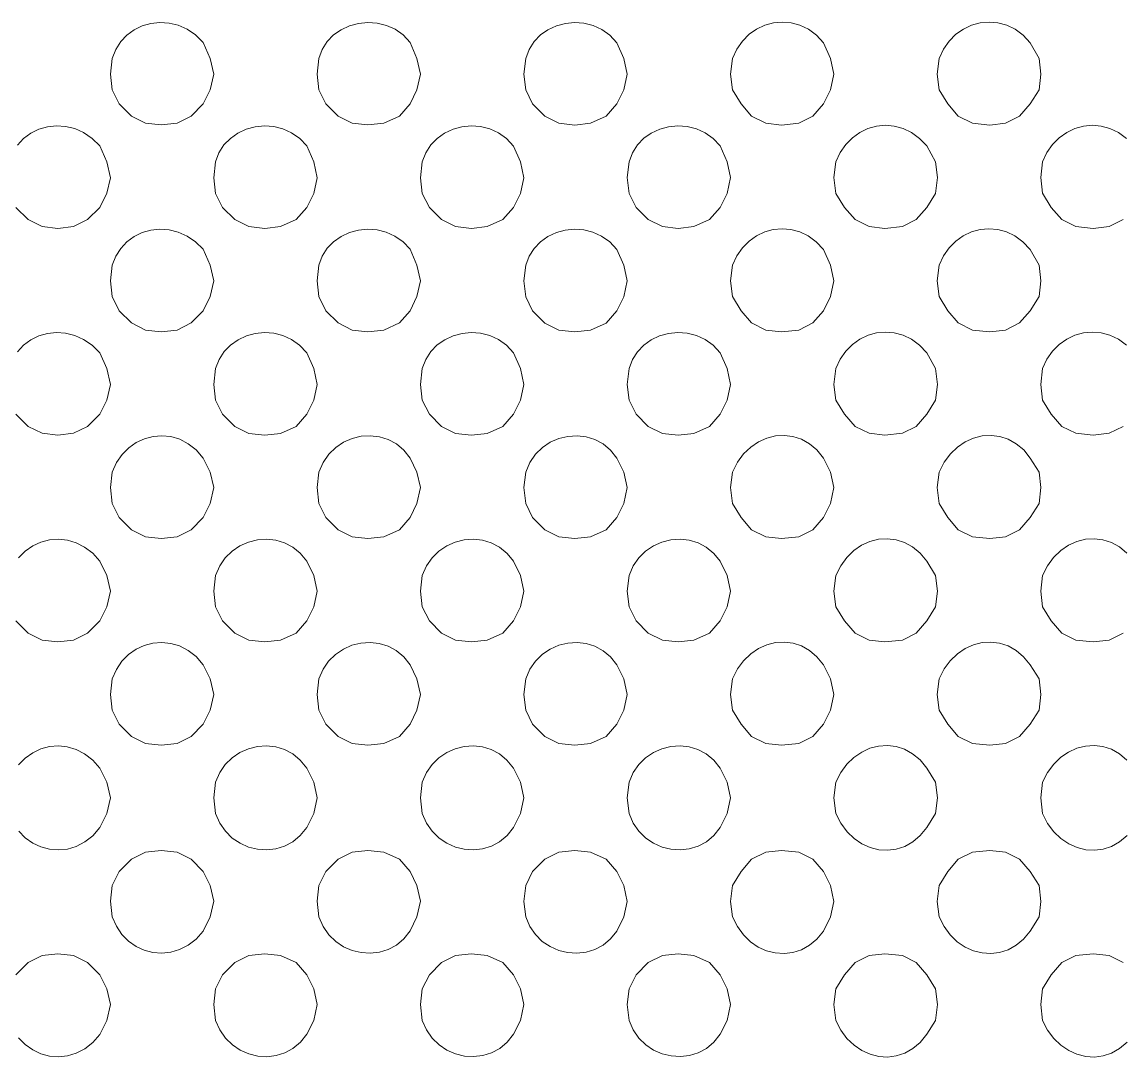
# Model space of a CAD drawing. Extents: x 0 to 248, y -13 to 228.
# Drawn here: x 73.58 to 89.74, y 74.62 to 89.83 of the extents above; entities that cross this region are included whole.
import ezdxf

# ---------------------------------------------------------------- set-up
doc = ezdxf.new("R2010")
doc.units = 0
doc.layers.add('GEOMETRY', color=7, linetype='Continuous')

msp = doc.modelspace()

# ---------------------------------------------------------------- linework, layer by layer
at = {"layer": 'GEOMETRY', "lineweight": 13}
for points in [[(76.4, 89.066), (76.348, 89.298), (76.245, 89.531), (76.131, 89.642), (76.007, 89.727), (75.876, 89.785), (75.741, 89.818), (75.606, 89.827), (75.474, 89.812), (75.347, 89.776), (75.229, 89.719), (75.122, 89.641), (75.031, 89.544), (74.958, 89.429), (74.906, 89.298), (74.88, 89.066), (74.906, 88.836), (75.008, 88.629), (75.189, 88.449), (75.396, 88.345), (75.627, 88.32), (75.859, 88.345), (76.065, 88.449), (76.245, 88.629), (76.348, 88.836), (76.4, 89.066)], [(79.439, 89.066), (79.386, 89.298), (79.284, 89.531), (79.181, 89.642), (79.064, 89.726), (78.936, 89.784), (78.801, 89.817), (78.663, 89.827), (78.526, 89.813), (78.395, 89.777), (78.272, 89.72), (78.161, 89.642), (78.068, 89.545), (77.994, 89.43), (77.945, 89.298), (77.918, 89.066), (77.945, 88.836), (78.047, 88.629), (78.227, 88.449), (78.433, 88.345), (78.666, 88.32), (78.898, 88.345), (79.129, 88.449), (79.284, 88.629), (79.386, 88.836), (79.439, 89.066)], [(82.478, 89.066), (82.425, 89.296), (82.323, 89.529), (82.221, 89.64), (82.104, 89.725), (81.976, 89.784), (81.841, 89.817), (81.703, 89.827), (81.567, 89.813), (81.435, 89.777), (81.312, 89.72), (81.201, 89.642), (81.107, 89.545), (81.033, 89.429), (80.984, 89.296), (80.957, 89.066), (80.984, 88.834), (81.086, 88.629), (81.267, 88.449), (81.473, 88.345), (81.705, 88.318), (81.937, 88.345), (82.168, 88.449), (82.323, 88.629), (82.425, 88.834), (82.478, 89.066)], [(85.516, 89.066), (85.464, 89.298), (85.362, 89.529), (85.257, 89.641), (85.14, 89.726), (85.016, 89.787), (84.887, 89.822), (84.756, 89.833), (84.625, 89.821), (84.499, 89.786), (84.379, 89.73), (84.268, 89.652), (84.17, 89.553), (84.088, 89.435), (84.023, 89.298), (83.996, 89.066), (84.023, 88.834), (84.151, 88.629), (84.305, 88.449), (84.512, 88.345), (84.744, 88.318), (85, 88.345), (85.206, 88.449), (85.362, 88.629), (85.464, 88.834), (85.516, 89.066)], [(88.555, 89.066), (88.53, 89.298), (88.401, 89.529), (88.296, 89.641), (88.179, 89.726), (88.055, 89.787), (87.926, 89.822), (87.795, 89.833), (87.664, 89.821), (87.538, 89.786), (87.418, 89.73), (87.307, 89.652), (87.209, 89.553), (87.127, 89.435), (87.062, 89.298), (87.035, 89.066), (87.062, 88.834), (87.19, 88.629), (87.344, 88.449), (87.55, 88.345), (87.808, 88.318), (88.039, 88.345), (88.245, 88.449), (88.401, 88.629), (88.53, 88.834), (88.555, 89.066)], [(77.919, 87.545), (77.868, 87.778), (77.765, 88.011), (77.662, 88.122), (77.544, 88.205), (77.416, 88.263), (77.282, 88.297), (77.144, 88.306), (77.008, 88.292), (76.876, 88.256), (76.753, 88.199), (76.643, 88.122), (76.549, 88.026), (76.475, 87.911), (76.426, 87.778), (76.4, 87.545), (76.426, 87.314), (76.529, 87.108), (76.709, 86.929), (76.915, 86.825), (77.148, 86.799), (77.379, 86.825), (77.61, 86.929), (77.765, 87.108), (77.868, 87.314), (77.919, 87.545)], [(80.958, 87.545), (80.907, 87.778), (80.804, 88.01), (80.7, 88.121), (80.583, 88.206), (80.455, 88.264), (80.321, 88.298), (80.183, 88.307), (80.047, 88.294), (79.916, 88.258), (79.793, 88.201), (79.682, 88.123), (79.588, 88.027), (79.514, 87.911), (79.464, 87.778), (79.439, 87.545), (79.464, 87.314), (79.568, 87.108), (79.748, 86.929), (79.954, 86.825), (80.186, 86.799), (80.417, 86.825), (80.649, 86.929), (80.804, 87.108), (80.907, 87.314), (80.958, 87.545)], [(83.997, 87.546), (83.946, 87.778), (83.843, 88.011), (83.74, 88.122), (83.622, 88.206), (83.494, 88.265), (83.359, 88.298), (83.222, 88.308), (83.085, 88.294), (82.954, 88.258), (82.831, 88.201), (82.72, 88.124), (82.626, 88.027), (82.553, 87.911), (82.503, 87.778), (82.477, 87.546), (82.503, 87.314), (82.606, 87.109), (82.786, 86.929), (82.993, 86.825), (83.225, 86.8), (83.456, 86.825), (83.687, 86.929), (83.843, 87.109), (83.946, 87.314), (83.997, 87.546)], [(87.036, 87.546), (87.01, 87.778), (86.881, 88.011), (86.774, 88.123), (86.657, 88.209), (86.532, 88.269), (86.403, 88.304), (86.272, 88.315), (86.142, 88.302), (86.016, 88.267), (85.897, 88.21), (85.787, 88.132), (85.689, 88.033), (85.607, 87.915), (85.542, 87.778), (85.516, 87.546), (85.542, 87.314), (85.671, 87.109), (85.826, 86.929), (86.032, 86.825), (86.264, 86.8), (86.521, 86.825), (86.725, 86.929), (86.881, 87.109), (87.01, 87.314), (87.036, 87.546)], [(76.4, 86.029), (76.348, 86.259), (76.245, 86.492), (76.131, 86.603), (76.007, 86.687), (75.876, 86.745), (75.741, 86.778), (75.606, 86.787), (75.474, 86.773), (75.347, 86.737), (75.229, 86.679), (75.122, 86.602), (75.031, 86.505), (74.958, 86.39), (74.906, 86.259), (74.88, 86.029), (74.906, 85.797), (75.008, 85.59), (75.189, 85.41), (75.396, 85.306), (75.627, 85.281), (75.859, 85.306), (76.065, 85.41), (76.245, 85.59), (76.348, 85.797), (76.4, 86.029)], [(79.439, 86.029), (79.386, 86.259), (79.284, 86.492), (79.181, 86.603), (79.063, 86.687), (78.935, 86.746), (78.8, 86.779), (78.663, 86.788), (78.526, 86.774), (78.394, 86.738), (78.272, 86.681), (78.161, 86.604), (78.068, 86.507), (77.994, 86.391), (77.945, 86.259), (77.918, 86.029), (77.945, 85.797), (78.047, 85.59), (78.227, 85.41), (78.433, 85.306), (78.666, 85.281), (78.898, 85.306), (79.129, 85.41), (79.284, 85.59), (79.386, 85.797), (79.439, 86.029)], [(82.478, 86.027), (82.425, 86.259), (82.323, 86.49), (82.219, 86.602), (82.101, 86.686), (81.973, 86.745), (81.839, 86.778), (81.701, 86.788), (81.566, 86.773), (81.435, 86.737), (81.312, 86.68), (81.202, 86.602), (81.108, 86.505), (81.035, 86.391), (80.984, 86.259), (80.957, 86.027), (80.984, 85.795), (81.086, 85.59), (81.267, 85.408), (81.473, 85.306), (81.705, 85.281), (81.937, 85.306), (82.168, 85.408), (82.323, 85.59), (82.425, 85.795), (82.478, 86.027)], [(85.516, 86.027), (85.464, 86.259), (85.362, 86.49), (85.255, 86.602), (85.138, 86.688), (85.013, 86.748), (84.884, 86.783), (84.753, 86.794), (84.623, 86.782), (84.498, 86.747), (84.378, 86.69), (84.268, 86.612), (84.171, 86.513), (84.088, 86.395), (84.023, 86.259), (83.996, 86.027), (84.023, 85.797), (84.151, 85.59), (84.305, 85.41), (84.512, 85.306), (84.744, 85.281), (85, 85.306), (85.206, 85.41), (85.362, 85.59), (85.464, 85.797), (85.516, 86.027)], [(88.555, 86.027), (88.53, 86.259), (88.401, 86.49), (88.294, 86.602), (88.177, 86.688), (88.053, 86.748), (87.923, 86.783), (87.793, 86.794), (87.663, 86.782), (87.537, 86.747), (87.417, 86.69), (87.308, 86.612), (87.21, 86.513), (87.127, 86.395), (87.062, 86.259), (87.035, 86.027), (87.062, 85.797), (87.19, 85.59), (87.344, 85.41), (87.55, 85.306), (87.808, 85.281), (88.039, 85.306), (88.245, 85.41), (88.401, 85.59), (88.53, 85.797), (88.555, 86.027)], [(77.919, 84.506), (77.868, 84.739), (77.765, 84.97), (77.661, 85.082), (77.544, 85.167), (77.416, 85.226), (77.282, 85.26), (77.145, 85.27), (77.009, 85.256), (76.878, 85.22), (76.756, 85.163), (76.645, 85.085), (76.551, 84.988), (76.477, 84.872), (76.426, 84.739), (76.4, 84.506), (76.426, 84.277), (76.529, 84.069), (76.709, 83.89), (76.915, 83.786), (77.148, 83.761), (77.379, 83.786), (77.61, 83.89), (77.765, 84.069), (77.868, 84.277), (77.919, 84.506)], [(80.958, 84.506), (80.907, 84.739), (80.804, 84.969), (80.7, 85.081), (80.583, 85.167), (80.455, 85.226), (80.321, 85.26), (80.185, 85.27), (80.049, 85.256), (79.918, 85.221), (79.795, 85.163), (79.685, 85.086), (79.59, 84.988), (79.515, 84.873), (79.464, 84.739), (79.439, 84.506), (79.464, 84.277), (79.568, 84.069), (79.748, 83.89), (79.954, 83.786), (80.186, 83.76), (80.417, 83.786), (80.649, 83.89), (80.804, 84.069), (80.907, 84.277), (80.958, 84.506)], [(83.997, 84.507), (83.946, 84.739), (83.843, 84.972), (83.739, 85.084), (83.621, 85.168), (83.493, 85.227), (83.358, 85.26), (83.221, 85.27), (83.085, 85.256), (82.953, 85.22), (82.831, 85.162), (82.721, 85.084), (82.627, 84.987), (82.553, 84.872), (82.503, 84.739), (82.477, 84.507), (82.503, 84.277), (82.606, 84.07), (82.786, 83.89), (82.993, 83.786), (83.225, 83.761), (83.456, 83.786), (83.687, 83.89), (83.843, 84.07), (83.946, 84.277), (83.997, 84.507)], [(87.036, 84.507), (87.01, 84.739), (86.881, 84.972), (86.774, 85.084), (86.657, 85.17), (86.532, 85.23), (86.403, 85.265), (86.272, 85.276), (86.143, 85.263), (86.017, 85.228), (85.897, 85.171), (85.787, 85.093), (85.69, 84.994), (85.607, 84.876), (85.542, 84.739), (85.516, 84.507), (85.542, 84.277), (85.671, 84.07), (85.826, 83.89), (86.032, 83.788), (86.264, 83.761), (86.521, 83.788), (86.725, 83.89), (86.881, 84.07), (87.01, 84.277), (87.036, 84.507)], [(76.4, 82.989), (76.348, 83.219), (76.245, 83.425), (76.139, 83.544), (76.023, 83.635), (75.898, 83.7), (75.769, 83.739), (75.637, 83.753), (75.507, 83.743), (75.38, 83.709), (75.26, 83.653), (75.15, 83.576), (75.052, 83.477), (74.97, 83.358), (74.906, 83.219), (74.88, 82.989), (74.906, 82.757), (75.008, 82.55), (75.189, 82.37), (75.396, 82.266), (75.627, 82.241), (75.859, 82.266), (76.065, 82.37), (76.245, 82.55), (76.348, 82.757), (76.4, 82.989)], [(79.439, 82.989), (79.386, 83.219), (79.284, 83.425), (79.192, 83.542), (79.084, 83.632), (78.963, 83.697), (78.834, 83.737), (78.7, 83.752), (78.565, 83.744), (78.433, 83.712), (78.307, 83.657), (78.191, 83.579), (78.09, 83.481), (78.007, 83.36), (77.945, 83.219), (77.918, 82.989), (77.945, 82.757), (78.047, 82.552), (78.227, 82.37), (78.433, 82.266), (78.666, 82.241), (78.898, 82.266), (79.129, 82.37), (79.284, 82.552), (79.386, 82.757), (79.439, 82.989)], [(82.478, 82.989), (82.425, 83.219), (82.323, 83.425), (82.231, 83.542), (82.123, 83.632), (82.002, 83.696), (81.873, 83.736), (81.739, 83.751), (81.604, 83.742), (81.471, 83.71), (81.346, 83.656), (81.23, 83.578), (81.129, 83.48), (81.046, 83.36), (80.984, 83.219), (80.957, 82.989), (80.984, 82.757), (81.086, 82.55), (81.267, 82.37), (81.473, 82.266), (81.705, 82.241), (81.937, 82.266), (82.168, 82.37), (82.323, 82.55), (82.425, 82.757), (82.478, 82.989)], [(85.516, 82.989), (85.464, 83.219), (85.362, 83.425), (85.266, 83.543), (85.157, 83.635), (85.038, 83.701), (84.913, 83.741), (84.785, 83.757), (84.656, 83.749), (84.528, 83.717), (84.406, 83.662), (84.292, 83.584), (84.188, 83.484), (84.097, 83.363), (84.023, 83.219), (83.996, 82.989), (84.023, 82.757), (84.151, 82.55), (84.305, 82.37), (84.512, 82.266), (84.744, 82.241), (85, 82.266), (85.206, 82.37), (85.362, 82.55), (85.464, 82.757), (85.516, 82.989)], [(88.555, 82.989), (88.53, 83.219), (88.401, 83.425), (88.305, 83.543), (88.196, 83.635), (88.078, 83.701), (87.953, 83.742), (87.825, 83.758), (87.695, 83.75), (87.568, 83.718), (87.446, 83.663), (87.331, 83.585), (87.227, 83.485), (87.137, 83.363), (87.062, 83.219), (87.035, 82.989), (87.062, 82.757), (87.19, 82.55), (87.344, 82.37), (87.55, 82.266), (87.808, 82.241), (88.039, 82.266), (88.245, 82.37), (88.401, 82.55), (88.53, 82.757), (88.555, 82.989)], [(87.036, 81.47), (87.01, 81.7), (86.881, 81.907), (86.782, 82.025), (86.672, 82.117), (86.553, 82.183), (86.429, 82.223), (86.3, 82.239), (86.172, 82.23), (86.045, 82.197), (85.923, 82.142), (85.81, 82.064), (85.706, 81.964), (85.616, 81.842), (85.542, 81.7), (85.516, 81.47), (85.542, 81.238), (85.671, 81.031), (85.826, 80.851), (86.032, 80.747), (86.264, 80.722), (86.521, 80.747), (86.725, 80.851), (86.881, 81.031), (87.01, 81.238), (87.036, 81.47)], [(77.919, 81.467), (77.868, 81.7), (77.765, 81.907), (77.671, 82.024), (77.561, 82.114), (77.44, 82.178), (77.31, 82.217), (77.176, 82.232), (77.041, 82.222), (76.909, 82.19), (76.784, 82.135), (76.67, 82.057), (76.569, 81.959), (76.487, 81.839), (76.426, 81.7), (76.4, 81.467), (76.426, 81.238), (76.529, 81.03), (76.709, 80.851), (76.915, 80.747), (77.148, 80.722), (77.379, 80.747), (77.61, 80.851), (77.765, 81.03), (77.868, 81.238), (77.919, 81.467)], [(80.958, 81.469), (80.907, 81.7), (80.804, 81.907), (80.71, 82.023), (80.6, 82.113), (80.478, 82.177), (80.349, 82.216), (80.215, 82.231), (80.08, 82.222), (79.949, 82.19), (79.824, 82.135), (79.709, 82.057), (79.608, 81.959), (79.525, 81.84), (79.464, 81.7), (79.439, 81.469), (79.464, 81.238), (79.568, 81.031), (79.748, 80.851), (79.954, 80.747), (80.186, 80.722), (80.417, 80.747), (80.649, 80.851), (80.804, 81.031), (80.907, 81.238), (80.958, 81.469)], [(83.997, 81.47), (83.946, 81.7), (83.843, 81.907), (83.749, 82.023), (83.639, 82.113), (83.518, 82.178), (83.388, 82.217), (83.254, 82.232), (83.119, 82.223), (82.987, 82.19), (82.862, 82.135), (82.747, 82.058), (82.647, 81.959), (82.564, 81.84), (82.503, 81.7), (82.477, 81.47), (82.503, 81.238), (82.606, 81.031), (82.786, 80.851), (82.993, 80.747), (83.225, 80.722), (83.456, 80.747), (83.687, 80.851), (83.843, 81.031), (83.946, 81.238), (83.997, 81.47)], [(76.4, 79.948), (76.348, 80.18), (76.245, 80.387), (76.139, 80.506), (76.022, 80.597), (75.897, 80.662), (75.767, 80.7), (75.635, 80.714), (75.504, 80.704), (75.378, 80.67), (75.258, 80.614), (75.148, 80.536), (75.05, 80.437), (74.969, 80.318), (74.906, 80.18), (74.88, 79.948), (74.906, 79.718), (75.008, 79.511), (75.189, 79.332), (75.396, 79.229), (75.627, 79.202), (75.859, 79.229), (76.065, 79.332), (76.245, 79.511), (76.348, 79.718), (76.4, 79.948)], [(79.439, 79.95), (79.386, 80.18), (79.284, 80.387), (79.191, 80.504), (79.082, 80.594), (78.961, 80.659), (78.832, 80.698), (78.697, 80.713), (78.562, 80.704), (78.43, 80.672), (78.304, 80.616), (78.189, 80.539), (78.088, 80.44), (78.006, 80.321), (77.945, 80.18), (77.918, 79.95), (77.945, 79.718), (78.047, 79.511), (78.227, 79.332), (78.433, 79.229), (78.666, 79.202), (78.898, 79.229), (79.129, 79.332), (79.284, 79.511), (79.386, 79.718), (79.439, 79.95)], [(82.478, 79.948), (82.425, 80.18), (82.323, 80.385), (82.231, 80.502), (82.123, 80.593), (82.002, 80.658), (81.873, 80.698), (81.739, 80.713), (81.604, 80.704), (81.472, 80.672), (81.346, 80.617), (81.23, 80.54), (81.129, 80.441), (81.046, 80.321), (80.984, 80.18), (80.957, 79.948), (80.984, 79.718), (81.086, 79.511), (81.267, 79.332), (81.473, 79.227), (81.705, 79.202), (81.937, 79.227), (82.168, 79.332), (82.323, 79.511), (82.425, 79.718), (82.478, 79.948)], [(85.516, 79.948), (85.464, 80.18), (85.362, 80.385), (85.266, 80.504), (85.157, 80.596), (85.038, 80.662), (84.914, 80.703), (84.785, 80.719), (84.656, 80.711), (84.529, 80.679), (84.407, 80.624), (84.292, 80.546), (84.188, 80.446), (84.098, 80.324), (84.023, 80.18), (83.996, 79.948), (84.023, 79.718), (84.151, 79.511), (84.305, 79.332), (84.512, 79.227), (84.744, 79.202), (85, 79.227), (85.206, 79.332), (85.362, 79.511), (85.464, 79.718), (85.516, 79.948)], [(88.555, 79.948), (88.53, 80.18), (88.401, 80.387), (88.304, 80.505), (88.195, 80.597), (88.076, 80.663), (87.951, 80.704), (87.822, 80.719), (87.693, 80.711), (87.566, 80.679), (87.444, 80.624), (87.33, 80.546), (87.226, 80.445), (87.136, 80.324), (87.062, 80.18), (87.035, 79.948), (87.062, 79.718), (87.19, 79.511), (87.344, 79.332), (87.55, 79.227), (87.808, 79.202), (88.039, 79.227), (88.245, 79.332), (88.401, 79.511), (88.53, 79.718), (88.555, 79.948)], [(77.919, 78.431), (77.868, 78.661), (77.765, 78.868), (77.67, 78.985), (77.56, 79.075), (77.439, 79.14), (77.309, 79.179), (77.175, 79.194), (77.041, 79.185), (76.909, 79.152), (76.784, 79.097), (76.67, 79.019), (76.569, 78.92), (76.487, 78.801), (76.426, 78.661), (76.4, 78.431), (76.426, 78.199), (76.487, 78.059), (76.57, 77.939), (76.671, 77.84), (76.785, 77.762), (76.911, 77.707), (77.043, 77.675), (77.177, 77.666), (77.311, 77.68), (77.441, 77.72), (77.562, 77.785), (77.671, 77.875), (77.765, 77.992), (77.868, 78.199), (77.919, 78.431)], [(80.958, 78.431), (80.907, 78.661), (80.804, 78.868), (80.709, 78.985), (80.6, 79.075), (80.478, 79.14), (80.349, 79.179), (80.215, 79.194), (80.08, 79.185), (79.949, 79.152), (79.824, 79.097), (79.709, 79.019), (79.609, 78.92), (79.526, 78.801), (79.464, 78.661), (79.439, 78.431), (79.464, 78.199), (79.526, 78.059), (79.609, 77.939), (79.71, 77.84), (79.825, 77.763), (79.95, 77.707), (80.082, 77.675), (80.217, 77.666), (80.351, 77.681), (80.48, 77.72), (80.601, 77.785), (80.71, 77.875), (80.804, 77.992), (80.907, 78.199), (80.958, 78.431)], [(83.997, 78.431), (83.946, 78.661), (83.843, 78.868), (83.749, 78.985), (83.639, 79.075), (83.517, 79.14), (83.388, 79.179), (83.254, 79.194), (83.119, 79.185), (82.987, 79.152), (82.862, 79.097), (82.747, 79.019), (82.647, 78.92), (82.564, 78.801), (82.503, 78.661), (82.477, 78.431), (82.503, 78.199), (82.564, 78.059), (82.647, 77.939), (82.748, 77.84), (82.863, 77.763), (82.988, 77.707), (83.12, 77.675), (83.255, 77.666), (83.389, 77.681), (83.519, 77.72), (83.64, 77.785), (83.749, 77.875), (83.843, 77.992), (83.946, 78.199), (83.997, 78.431)], [(87.036, 78.431), (87.01, 78.661), (86.881, 78.868), (86.782, 78.987), (86.672, 79.079), (86.554, 79.145), (86.429, 79.185), (86.301, 79.2), (86.172, 79.192), (86.045, 79.159), (85.924, 79.103), (85.81, 79.025), (85.706, 78.925), (85.616, 78.803), (85.542, 78.661), (85.516, 78.431), (85.542, 78.199), (85.617, 78.056), (85.708, 77.933), (85.812, 77.833), (85.926, 77.755), (86.048, 77.699), (86.175, 77.667), (86.304, 77.659), (86.432, 77.675), (86.557, 77.716), (86.675, 77.782), (86.784, 77.875), (86.881, 77.994), (87.01, 78.199), (87.036, 78.431)], [(76.4, 76.911), (76.348, 77.141), (76.245, 77.348), (76.065, 77.528), (75.859, 77.632), (75.627, 77.657), (75.396, 77.632), (75.189, 77.528), (75.008, 77.348), (74.906, 77.141), (74.88, 76.911), (74.906, 76.679), (74.969, 76.542), (75.05, 76.423), (75.147, 76.325), (75.257, 76.247), (75.377, 76.191), (75.504, 76.157), (75.635, 76.147), (75.767, 76.161), (75.897, 76.199), (76.022, 76.264), (76.139, 76.354), (76.245, 76.472), (76.348, 76.679), (76.4, 76.911)], [(79.439, 76.911), (79.386, 77.141), (79.284, 77.348), (79.129, 77.528), (78.898, 77.632), (78.666, 77.657), (78.433, 77.632), (78.227, 77.528), (78.047, 77.348), (77.945, 77.141), (77.918, 76.911), (77.945, 76.679), (78.007, 76.539), (78.09, 76.418), (78.191, 76.32), (78.307, 76.242), (78.433, 76.188), (78.565, 76.156), (78.7, 76.147), (78.834, 76.163), (78.964, 76.203), (79.084, 76.267), (79.192, 76.358), (79.284, 76.474), (79.386, 76.679), (79.439, 76.911)], [(82.478, 76.909), (82.425, 77.141), (82.323, 77.348), (82.168, 77.528), (81.937, 77.632), (81.705, 77.657), (81.473, 77.632), (81.267, 77.528), (81.086, 77.348), (80.984, 77.141), (80.957, 76.909), (80.984, 76.679), (81.045, 76.539), (81.127, 76.42), (81.228, 76.321), (81.343, 76.244), (81.469, 76.189), (81.601, 76.157), (81.737, 76.148), (81.871, 76.163), (82.001, 76.202), (82.122, 76.266), (82.231, 76.356), (82.323, 76.472), (82.425, 76.679), (82.478, 76.909)], [(85.516, 76.909), (85.464, 77.141), (85.362, 77.348), (85.206, 77.528), (85, 77.632), (84.744, 77.657), (84.512, 77.632), (84.305, 77.528), (84.151, 77.348), (84.023, 77.141), (83.996, 76.909), (84.023, 76.679), (84.097, 76.537), (84.187, 76.415), (84.29, 76.315), (84.404, 76.237), (84.526, 76.182), (84.653, 76.15), (84.783, 76.141), (84.911, 76.157), (85.037, 76.198), (85.155, 76.263), (85.265, 76.355), (85.362, 76.472), (85.464, 76.679), (85.516, 76.909)], [(88.555, 76.909), (88.53, 77.141), (88.401, 77.348), (88.245, 77.528), (88.039, 77.632), (87.808, 77.657), (87.55, 77.632), (87.344, 77.528), (87.19, 77.348), (87.062, 77.141), (87.035, 76.909), (87.062, 76.679), (87.136, 76.537), (87.226, 76.415), (87.329, 76.315), (87.443, 76.237), (87.566, 76.182), (87.693, 76.15), (87.822, 76.141), (87.951, 76.157), (88.076, 76.197), (88.195, 76.263), (88.304, 76.355), (88.401, 76.472), (88.53, 76.679), (88.555, 76.909)], [(77.919, 75.392), (77.868, 75.622), (77.765, 75.829), (77.61, 76.008), (77.379, 76.113), (77.148, 76.138), (76.915, 76.113), (76.709, 76.008), (76.529, 75.829), (76.426, 75.622), (76.4, 75.392), (76.426, 75.16), (76.488, 75.019), (76.571, 74.899), (76.673, 74.8), (76.788, 74.722), (76.913, 74.667), (77.045, 74.635), (77.18, 74.626), (77.314, 74.642), (77.443, 74.682), (77.563, 74.747), (77.672, 74.838), (77.765, 74.955), (77.868, 75.16), (77.919, 75.392)], [(80.958, 75.392), (80.907, 75.622), (80.804, 75.829), (80.649, 76.008), (80.417, 76.113), (80.186, 76.138), (79.954, 76.113), (79.748, 76.008), (79.568, 75.829), (79.464, 75.622), (79.439, 75.392), (79.464, 75.16), (79.527, 75.019), (79.611, 74.899), (79.712, 74.8), (79.827, 74.723), (79.953, 74.668), (80.085, 74.636), (80.219, 74.627), (80.353, 74.642), (80.482, 74.682), (80.602, 74.747), (80.711, 74.838), (80.804, 74.955), (80.907, 75.16), (80.958, 75.392)], [(83.997, 75.392), (83.946, 75.622), (83.843, 75.829), (83.687, 76.009), (83.456, 76.113), (83.225, 76.138), (82.993, 76.113), (82.786, 76.009), (82.606, 75.829), (82.503, 75.622), (82.477, 75.392), (82.503, 75.16), (82.565, 75.019), (82.648, 74.899), (82.749, 74.8), (82.865, 74.723), (82.991, 74.669), (83.123, 74.637), (83.258, 74.628), (83.392, 74.643), (83.521, 74.683), (83.642, 74.748), (83.75, 74.838), (83.843, 74.955), (83.946, 75.16), (83.997, 75.392)], [(87.036, 75.392), (87.01, 75.622), (86.881, 75.829), (86.725, 76.009), (86.521, 76.113), (86.264, 76.138), (86.032, 76.113), (85.826, 76.009), (85.671, 75.829), (85.542, 75.622), (85.516, 75.392), (85.542, 75.16), (85.617, 75.017), (85.707, 74.895), (85.811, 74.795), (85.926, 74.717), (86.048, 74.662), (86.175, 74.63), (86.304, 74.621), (86.432, 74.637), (86.557, 74.678), (86.675, 74.744), (86.784, 74.836), (86.881, 74.955), (87.01, 75.16), (87.036, 75.392)]]:
    msp.add_lwpolyline(points, close=True, dxfattribs=at)
for points in [[(73.489, 87.108), (73.669, 86.929), (73.875, 86.825), (74.108, 86.8), (74.339, 86.825), (74.545, 86.929), (74.725, 87.108), (74.828, 87.316), (74.88, 87.545), (74.88, 87.545), (74.828, 87.778), (74.725, 88.011), (74.611, 88.123), (74.486, 88.208), (74.356, 88.266), (74.221, 88.299), (74.087, 88.308), (73.955, 88.294), (73.828, 88.258), (73.711, 88.2), (73.604, 88.122), (73.513, 88.025)], [(89.814, 88.123), (89.697, 88.209), (89.572, 88.269), (89.443, 88.304), (89.312, 88.315), (89.183, 88.302), (89.056, 88.267), (88.937, 88.21), (88.827, 88.132), (88.729, 88.033), (88.646, 87.915), (88.581, 87.778), (88.555, 87.546), (88.581, 87.316), (88.71, 87.109), (88.865, 86.929), (89.07, 86.825), (89.328, 86.8), (89.559, 86.825), (89.765, 86.929)], [(73.489, 84.069), (73.669, 83.89), (73.875, 83.788), (74.108, 83.761), (74.339, 83.788), (74.545, 83.89), (74.725, 84.069), (74.828, 84.277), (74.88, 84.506), (74.88, 84.506), (74.828, 84.739), (74.725, 84.972), (74.611, 85.084), (74.486, 85.169), (74.356, 85.227), (74.221, 85.261), (74.087, 85.27), (73.955, 85.255), (73.828, 85.219), (73.711, 85.161), (73.604, 85.083), (73.513, 84.986)], [(89.814, 85.084), (89.697, 85.17), (89.572, 85.23), (89.443, 85.265), (89.312, 85.276), (89.183, 85.263), (89.056, 85.228), (88.937, 85.171), (88.827, 85.093), (88.729, 84.994), (88.646, 84.876), (88.581, 84.739), (88.555, 84.507), (88.581, 84.277), (88.71, 84.07), (88.865, 83.89), (89.07, 83.788), (89.328, 83.761), (89.559, 83.788), (89.765, 83.89)], [(89.822, 82.025), (89.712, 82.117), (89.594, 82.182), (89.469, 82.223), (89.341, 82.238), (89.212, 82.23), (89.085, 82.198), (88.963, 82.142), (88.849, 82.064), (88.745, 81.964), (88.655, 81.842), (88.581, 81.7), (88.555, 81.47), (88.581, 81.238), (88.71, 81.031), (88.865, 80.851), (89.07, 80.747), (89.328, 80.722), (89.559, 80.747), (89.765, 80.851)], [(73.489, 81.031), (73.669, 80.851), (73.875, 80.747), (74.108, 80.722), (74.339, 80.747), (74.545, 80.851), (74.725, 81.031), (74.828, 81.238), (74.88, 81.468), (74.88, 81.468), (74.828, 81.7), (74.725, 81.907), (74.619, 82.025), (74.501, 82.116), (74.376, 82.18), (74.247, 82.219), (74.115, 82.232), (73.984, 82.222), (73.858, 82.188), (73.738, 82.132), (73.628, 82.054), (73.531, 81.956)], [(73.532, 77.942), (73.629, 77.843), (73.739, 77.765), (73.859, 77.709), (73.985, 77.675), (74.116, 77.665), (74.248, 77.678), (74.377, 77.717), (74.502, 77.782), (74.619, 77.873), (74.725, 77.992), (74.828, 78.199), (74.88, 78.431), (74.88, 78.431), (74.828, 78.661), (74.725, 78.868), (74.619, 78.986), (74.501, 79.077), (74.376, 79.141), (74.246, 79.18), (74.115, 79.193), (73.984, 79.183), (73.857, 79.149), (73.738, 79.093), (73.628, 79.015), (73.531, 78.917)], [(89.822, 78.986), (89.712, 79.078), (89.594, 79.144), (89.469, 79.185), (89.341, 79.201), (89.212, 79.192), (89.085, 79.159), (88.963, 79.104), (88.849, 79.026), (88.746, 78.925), (88.655, 78.804), (88.581, 78.661), (88.555, 78.431), (88.581, 78.199), (88.656, 78.055), (88.747, 77.933), (88.851, 77.832), (88.966, 77.754), (89.089, 77.699), (89.216, 77.667), (89.345, 77.659), (89.473, 77.675), (89.598, 77.716), (89.715, 77.783), (89.824, 77.875)], [(73.531, 74.903), (73.628, 74.804), (73.739, 74.726), (73.858, 74.67), (73.985, 74.636), (74.116, 74.626), (74.247, 74.639), (74.377, 74.678), (74.502, 74.743), (74.619, 74.834), (74.725, 74.953), (74.828, 75.16), (74.88, 75.392), (74.88, 75.392), (74.828, 75.622), (74.725, 75.829), (74.545, 76.009), (74.339, 76.113), (74.108, 76.138), (73.875, 76.113), (73.669, 76.009), (73.489, 75.829)], [(89.765, 76.009), (89.559, 76.113), (89.328, 76.138), (89.07, 76.113), (88.865, 76.009), (88.71, 75.829), (88.581, 75.622), (88.555, 75.392), (88.581, 75.16), (88.656, 75.016), (88.747, 74.894), (88.851, 74.794), (88.966, 74.716), (89.088, 74.661), (89.216, 74.629), (89.345, 74.621), (89.473, 74.637), (89.597, 74.678), (89.715, 74.745), (89.824, 74.837)]]:
    msp.add_lwpolyline(points, dxfattribs=at)

doc.saveas('drawing.dxf')
